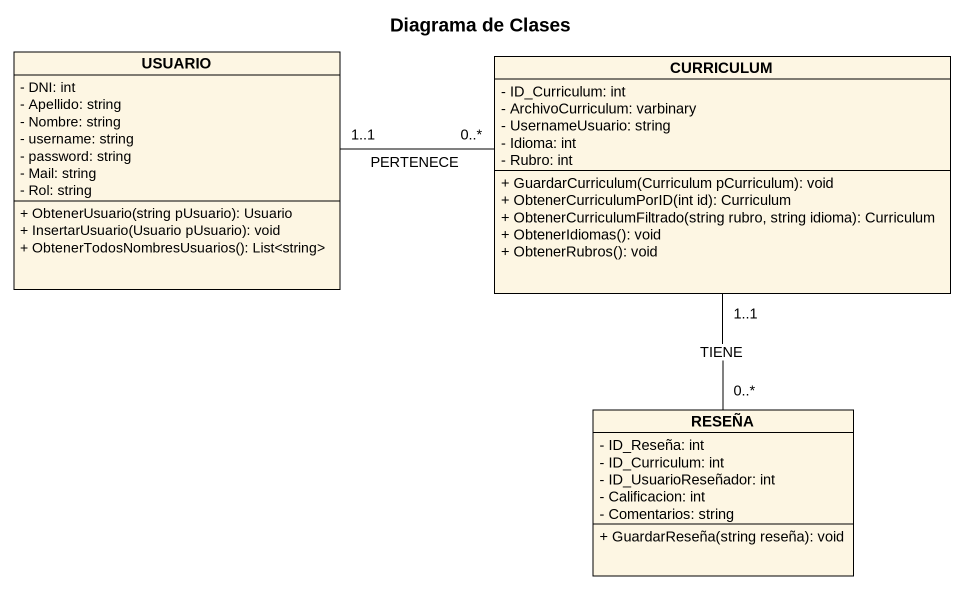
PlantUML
@startuml
title Diagrama de Clases
hide circle
hide empty members
skinparam classAttributeIconSize 0
class USUARIO {
  - DNI: int
  - Apellido: string
  - Nombre: string
  - username: string
  - password: string
  - Mail: string
  - Rol: string
  + ObtenerUsuario(string pUsuario): Usuario
  + InsertarUsuario(Usuario pUsuario): void
  + ObtenerTodosNombresUsuarios(): List<string>
}
class CURRICULUM {
  - ID_Curriculum: int
  - ArchivoCurriculum: varbinary
  - UsernameUsuario: string
  - Idioma: int
  - Rubro: int
  + GuardarCurriculum(Curriculum pCurriculum): void
  + ObtenerCurriculumPorID(int id): Curriculum
  + ObtenerCurriculumFiltrado(string rubro, string idioma): Curriculum
  + ObtenerIdiomas(): void
  + ObtenerRubros(): void
}
class RESEÑA {
  - ID_Reseña: int
  - ID_Curriculum: int
  - ID_UsuarioReseñador: int
  - Calificacion: int
  - Comentarios: string
  + GuardarReseña(string reseña): void
}
USUARIO "1..1" -right- "0..*" CURRICULUM : PERTENECE
RESEÑA "0..*" -up- "1..1" CURRICULUM : TIENE
@enduml
